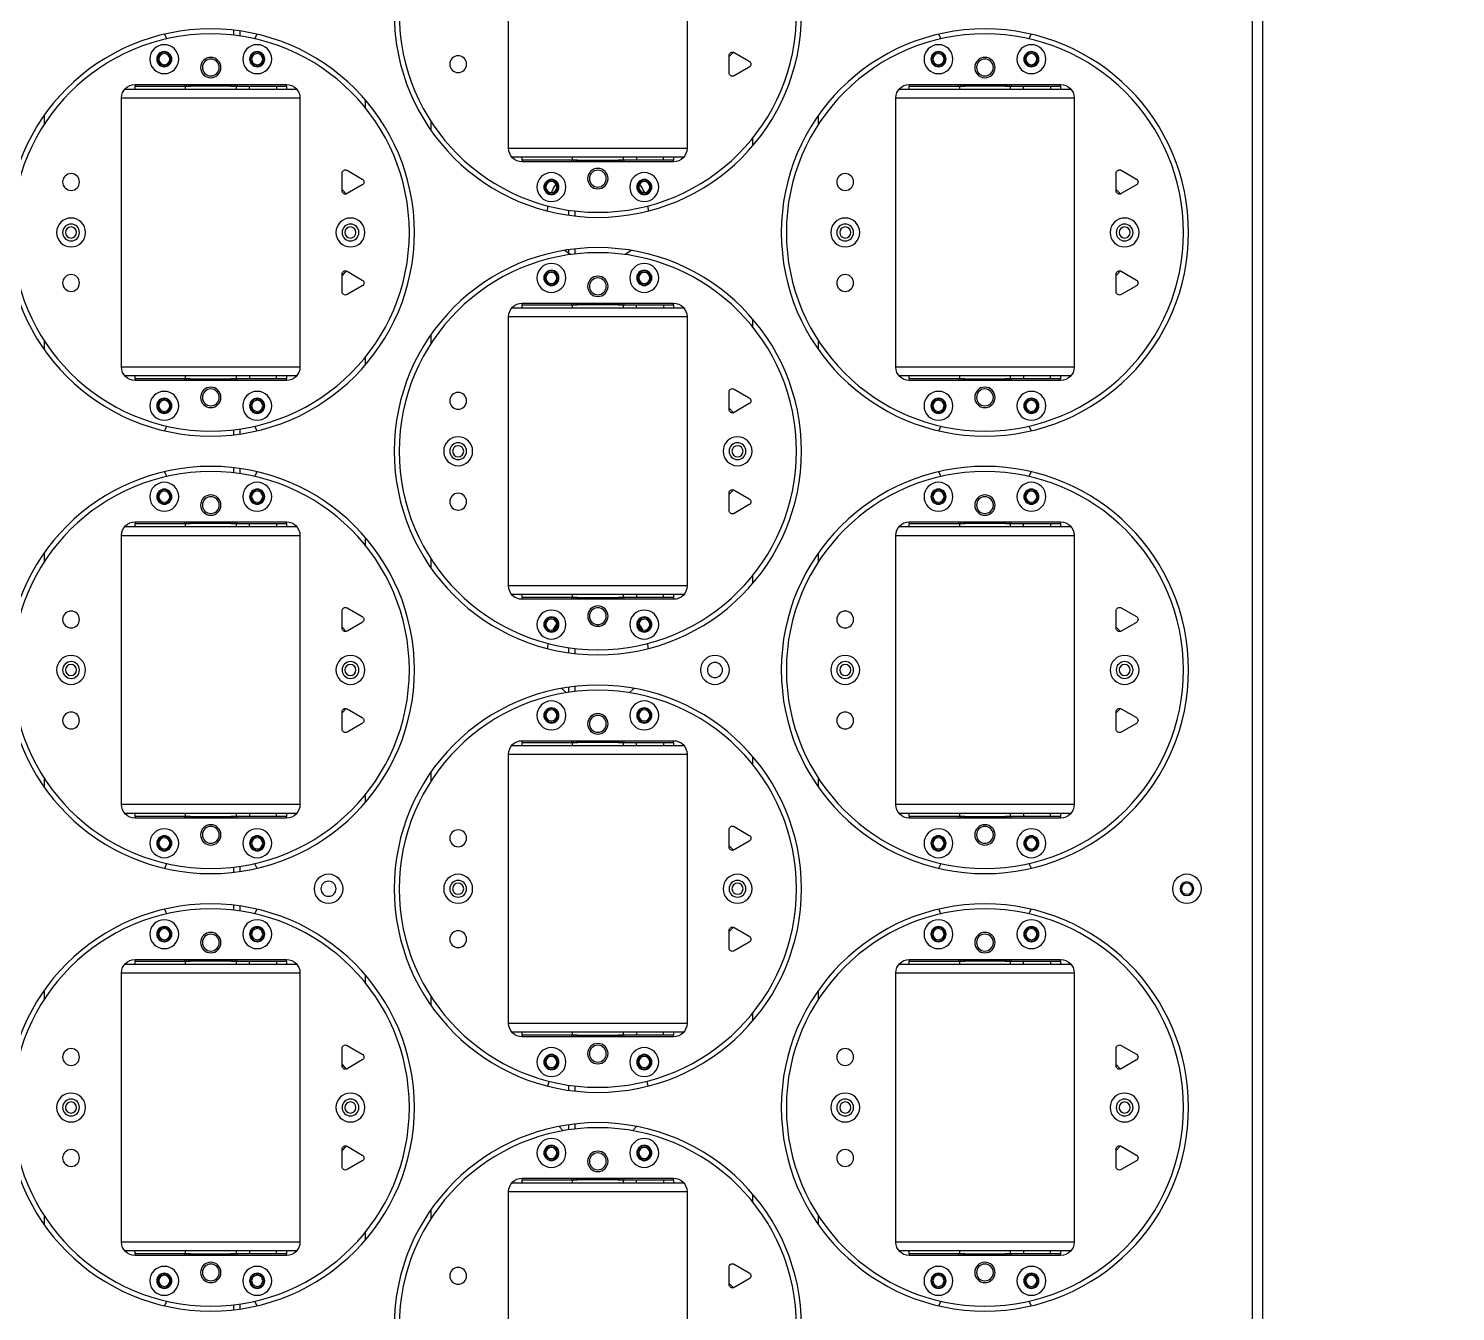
# Model space of a CAD drawing. Header units: millimetres. Extents: x 845401 to 948039, y 511594 to 550263.
# Drawn here: x 928138.5 to 928562.4, y 531946.1 to 532327.3 of the extents above; entities that cross this region are included whole.
import ezdxf

# ---------------------------------------------------------------- set-up
doc = ezdxf.new("R2010")
doc.units = ezdxf.units.MM
doc.layers.add('00', color=7, linetype='Continuous')
doc.layers.add('A-剖-0.10mm.......SECT-L01', color=255, linetype='Continuous', lineweight=18)
doc.layers.add('物流设备', color=7, linetype='Continuous', lineweight=5)

# ---------------------------------------------------------------- blocks, each defined once
blk = doc.blocks.new('1260包胶摆轮')
at = {"color": 7, "linetype": 'Continuous', "lineweight": 25}
for p, q in [((4843148.78, 877889.9), (4843148.78, 879143.7)), ((4843151.88, 877890.51), (4843151.88, 879143.09)), ((4842927.88, 878556.8), (4842927.88, 878476.8)), ((4842980.88, 878476.8), (4842980.88, 878556.8)), ((4842846.16, 878510.41), (4842846.16, 878511.92)), ((4842993.38, 878504.05), (4842994.64, 878505.36)), ((4842993.38, 878504.4), (4842993.38, 878499.2)), ((4842999.38, 878502.66), (4842994.88, 878505.26)), ((4842994.88, 878498.33), (4842999.38, 878500.93)), ((4842813.76, 878494.3), (4842865.01, 878494.3)), ((4842861.88, 878495.8), (4842816.88, 878495.8)), ((4842816.88, 878495.3), (4842816.88, 878495.8)), ((4842831.63, 878495.3), (4842816.88, 878495.3)), ((4842816.88, 878495.3), (4842816.88, 878494.3)), ((4842831.63, 878495.8), (4842831.63, 878495.3)), ((4842832.22, 878495.3), (4842831.63, 878495.3)), ((4842831.88, 878495.3), (4842831.88, 878494.3)), ((4842832.8, 878495.3), (4842832.22, 878495.3)), ((4842833.38, 878495.3), (4842832.8, 878495.3)), ((4842833.38, 878495.8), (4842833.38, 878495.3)), ((4842833.38, 878495.3), (4842845.38, 878495.3)), ((4842845.38, 878495.3), (4842845.38, 878495.8)), ((4842845.97, 878495.3), (4842845.38, 878495.3)), ((4842846.55, 878495.3), (4842845.97, 878495.3)), ((4842847.13, 878495.3), (4842846.55, 878495.3)), ((4842846.88, 878494.3), (4842846.88, 878495.3)), ((4842847.13, 878495.3), (4842847.13, 878495.8)), ((4842861.88, 878495.3), (4842847.13, 878495.3)), ((4842850.88, 878494.3), (4842850.88, 878495.3)), ((4842858.88, 878495.3), (4842858.88, 878494.3)), ((4842861.88, 878495.8), (4842861.88, 878495.3)), ((4842861.88, 878494.3), (4842861.88, 878495.3)), ((4843043.76, 878494.3), (4843095.01, 878494.3)), ((4843091.88, 878495.8), (4843046.88, 878495.8)), ((4843046.88, 878495.3), (4843046.88, 878495.8)), ((4843061.63, 878495.3), (4843046.88, 878495.3)), ((4843046.88, 878495.3), (4843046.88, 878494.3)), ((4843061.63, 878495.8), (4843061.63, 878495.3)), ((4843062.22, 878495.3), (4843061.63, 878495.3)), ((4843061.88, 878495.3), (4843061.88, 878494.3)), ((4843062.8, 878495.3), (4843062.22, 878495.3)), ((4843063.38, 878495.3), (4843062.8, 878495.3)), ((4843063.38, 878495.8), (4843063.38, 878495.3)), ((4843063.38, 878495.3), (4843075.38, 878495.3)), ((4843075.38, 878495.3), (4843075.38, 878495.8)), ((4843075.97, 878495.3), (4843075.38, 878495.3)), ((4843076.55, 878495.3), (4843075.97, 878495.3)), ((4843077.13, 878495.3), (4843076.55, 878495.3)), ((4843076.88, 878494.3), (4843076.88, 878495.3)), ((4843077.13, 878495.3), (4843077.13, 878495.8)), ((4843091.88, 878495.3), (4843077.13, 878495.3)), ((4843080.88, 878494.3), (4843080.88, 878495.3)), ((4843088.88, 878495.3), (4843088.88, 878494.3)), ((4843091.88, 878495.8), (4843091.88, 878495.3)), ((4843091.88, 878494.3), (4843091.88, 878495.3)), ((4842812.88, 878491.8), (4842812.88, 878411.8)), ((4842865.88, 878411.8), (4842865.88, 878491.8)), ((4842885.38, 878491.1), (4842885.38, 878488.74)), ((4843042.88, 878491.8), (4843042.88, 878411.8)), ((4843095.88, 878411.8), (4843095.88, 878491.8)), ((4842789.88, 878483.9), (4842789.88, 878486.58)), ((4843019.88, 878483.9), (4843019.88, 878486.58)), ((4842904.88, 878484.69), (4842904.88, 878482.01)), ((4843000.38, 878479.85), (4843000.38, 878477.5)), ((4842980.01, 878474.3), (4842928.76, 878474.3)), ((4842931.88, 878474.3), (4842931.88, 878473.3)), ((4842931.88, 878472.8), (4842931.88, 878473.3)), ((4842931.88, 878473.3), (4842946.63, 878473.3)), ((4842931.88, 878472.8), (4842976.88, 878472.8)), ((4842946.63, 878473.3), (4842946.63, 878472.8)), ((4842946.63, 878473.3), (4842947.22, 878473.3)), ((4842946.88, 878474.3), (4842946.88, 878473.3)), ((4842947.22, 878473.3), (4842947.8, 878473.3)), ((4842947.8, 878473.3), (4842948.38, 878473.3)), ((4842960.38, 878473.3), (4842948.38, 878473.3)), ((4842948.38, 878473.3), (4842948.38, 878472.8)), ((4842960.38, 878472.8), (4842960.38, 878473.3)), ((4842960.38, 878473.3), (4842960.97, 878473.3)), ((4842960.97, 878473.3), (4842961.55, 878473.3)), ((4842961.55, 878473.3), (4842962.13, 878473.3)), ((4842961.88, 878473.3), (4842961.88, 878474.3)), ((4842962.13, 878472.8), (4842962.13, 878473.3)), ((4842962.13, 878473.3), (4842976.88, 878473.3)), ((4842965.88, 878474.3), (4842965.88, 878473.3)), ((4842973.88, 878473.3), (4842973.88, 878474.3)), ((4842976.88, 878473.3), (4842976.88, 878474.3)), ((4842976.88, 878473.3), (4842976.88, 878472.8)), ((4842878.38, 878469.4), (4842878.38, 878464.2)), ((4842884.38, 878467.66), (4842879.88, 878470.26)), ((4843108.38, 878469.4), (4843108.38, 878464.2)), ((4843114.38, 878467.66), (4843109.88, 878470.26)), ((4842879.64, 878463.23), (4842878.38, 878464.54)), ((4842879.88, 878463.33), (4842884.38, 878465.93)), ((4843109.64, 878463.23), (4843108.38, 878464.54)), ((4843109.88, 878463.33), (4843114.38, 878465.93)), ((4842947.66, 878458.18), (4842947.66, 878456.67)), ((4842947.66, 878446.92), (4842947.66, 878445.41)), ((4842939.57, 878445.46), (4842939.88, 878443.99)), ((4842968.89, 878443.99), (4842969.2, 878445.46)), ((4842878.38, 878439.05), (4842879.64, 878440.36)), ((4842878.38, 878439.4), (4842878.38, 878434.2)), ((4842884.38, 878437.66), (4842879.88, 878440.26)), ((4843108.38, 878439.05), (4843109.64, 878440.36)), ((4843108.38, 878439.4), (4843108.38, 878434.2)), ((4843114.38, 878437.66), (4843109.88, 878440.26)), ((4842879.88, 878433.33), (4842884.38, 878435.93)), ((4843109.88, 878433.33), (4843114.38, 878435.93)), ((4842976.88, 878430.8), (4842931.88, 878430.8)), ((4842931.88, 878430.3), (4842931.88, 878430.8)), ((4842946.63, 878430.3), (4842931.88, 878430.3)), ((4842931.88, 878430.3), (4842931.88, 878429.3)), ((4842946.63, 878430.8), (4842946.63, 878430.3)), ((4842947.22, 878430.3), (4842946.63, 878430.3)), ((4842946.88, 878430.3), (4842946.88, 878429.3)), ((4842947.8, 878430.3), (4842947.22, 878430.3)), ((4842948.38, 878430.3), (4842947.8, 878430.3)), ((4842948.38, 878430.8), (4842948.38, 878430.3)), ((4842948.38, 878430.3), (4842960.38, 878430.3)), ((4842960.38, 878430.3), (4842960.38, 878430.8)), ((4842960.97, 878430.3), (4842960.38, 878430.3)), ((4842961.55, 878430.3), (4842960.97, 878430.3)), ((4842962.13, 878430.3), (4842961.55, 878430.3)), ((4842961.88, 878429.3), (4842961.88, 878430.3)), ((4842962.13, 878430.3), (4842962.13, 878430.8)), ((4842976.88, 878430.3), (4842962.13, 878430.3)), ((4842965.88, 878429.3), (4842965.88, 878430.3)), ((4842973.88, 878430.3), (4842973.88, 878429.3)), ((4842976.88, 878430.8), (4842976.88, 878430.3)), ((4842976.88, 878429.3), (4842976.88, 878430.3)), ((4842927.88, 878426.8), (4842927.88, 878346.8)), ((4842928.76, 878429.3), (4842980.01, 878429.3)), ((4842980.88, 878346.8), (4842980.88, 878426.8)), ((4843000.38, 878426.1), (4843000.38, 878423.74)), ((4842904.88, 878421.58), (4842904.88, 878418.9)), ((4842789.88, 878417.01), (4842789.88, 878419.69)), ((4843019.88, 878417.01), (4843019.88, 878419.69)), ((4842885.38, 878414.85), (4842885.38, 878412.5)), ((4842865.01, 878409.3), (4842813.76, 878409.3)), ((4842816.88, 878409.3), (4842816.88, 878408.3)), ((4842831.88, 878409.3), (4842831.88, 878408.3)), ((4842846.88, 878408.3), (4842846.88, 878409.3)), ((4842850.88, 878409.3), (4842850.88, 878408.3)), ((4842858.88, 878408.3), (4842858.88, 878409.3)), ((4842861.88, 878408.3), (4842861.88, 878409.3)), ((4843095.01, 878409.3), (4843043.76, 878409.3)), ((4843046.88, 878409.3), (4843046.88, 878408.3)), ((4843061.88, 878409.3), (4843061.88, 878408.3)), ((4843076.88, 878408.3), (4843076.88, 878409.3)), ((4843080.88, 878409.3), (4843080.88, 878408.3)), ((4843088.88, 878408.3), (4843088.88, 878409.3)), ((4843091.88, 878408.3), (4843091.88, 878409.3)), ((4842816.88, 878408.3), (4842831.63, 878408.3)), ((4842816.88, 878407.8), (4842816.88, 878408.3)), ((4842816.88, 878407.8), (4842861.88, 878407.8)), ((4842831.63, 878408.3), (4842831.63, 878407.8)), ((4842831.63, 878408.3), (4842832.22, 878408.3)), ((4842832.22, 878408.3), (4842832.8, 878408.3)), ((4842832.8, 878408.3), (4842833.38, 878408.3)), ((4842845.38, 878408.3), (4842833.38, 878408.3)), ((4842833.38, 878408.3), (4842833.38, 878407.8)), ((4842845.38, 878407.8), (4842845.38, 878408.3)), ((4842845.38, 878408.3), (4842845.97, 878408.3)), ((4842845.97, 878408.3), (4842846.55, 878408.3)), ((4842846.55, 878408.3), (4842847.13, 878408.3)), ((4842847.13, 878407.8), (4842847.13, 878408.3)), ((4842847.13, 878408.3), (4842861.88, 878408.3)), ((4842861.88, 878408.3), (4842861.88, 878407.8)), ((4842999.38, 878402.66), (4842994.88, 878405.26)), ((4843046.88, 878407.8), (4843046.88, 878408.3)), ((4843046.88, 878408.3), (4843061.63, 878408.3)), ((4843046.88, 878407.8), (4843091.88, 878407.8)), ((4843061.63, 878408.3), (4843061.63, 878407.8)), ((4843061.63, 878408.3), (4843062.22, 878408.3)), ((4843062.22, 878408.3), (4843062.8, 878408.3)), ((4843062.8, 878408.3), (4843063.38, 878408.3)), ((4843075.38, 878408.3), (4843063.38, 878408.3)), ((4843063.38, 878408.3), (4843063.38, 878407.8)), ((4843075.38, 878407.8), (4843075.38, 878408.3)), ((4843075.38, 878408.3), (4843075.97, 878408.3)), ((4843075.97, 878408.3), (4843076.55, 878408.3)), ((4843076.55, 878408.3), (4843077.13, 878408.3)), ((4843077.13, 878407.8), (4843077.13, 878408.3)), ((4843077.13, 878408.3), (4843091.88, 878408.3)), ((4843091.88, 878408.3), (4843091.88, 878407.8)), ((4842993.38, 878404.4), (4842993.38, 878399.2)), ((4842994.88, 878398.33), (4842999.38, 878400.93)), ((4842994.64, 878398.23), (4842993.38, 878399.54)), ((4842846.16, 878391.68), (4842846.16, 878393.19)), ((4842846.16, 878380.41), (4842846.16, 878381.92)), ((4842993.38, 878374.05), (4842994.64, 878375.36)), ((4842999.38, 878372.66), (4842994.88, 878375.26)), ((4842993.38, 878374.4), (4842993.38, 878369.2)), ((4842994.88, 878368.33), (4842999.38, 878370.93)), ((4842813.76, 878364.3), (4842865.01, 878364.3)), ((4842861.88, 878365.8), (4842816.88, 878365.8)), ((4842816.88, 878365.3), (4842816.88, 878365.8)), ((4842831.63, 878365.3), (4842816.88, 878365.3)), ((4842816.88, 878365.3), (4842816.88, 878364.3)), ((4842831.63, 878365.8), (4842831.63, 878365.3)), ((4842832.22, 878365.3), (4842831.63, 878365.3)), ((4842831.88, 878365.3), (4842831.88, 878364.3)), ((4842832.8, 878365.3), (4842832.22, 878365.3)), ((4842833.38, 878365.3), (4842832.8, 878365.3)), ((4842833.38, 878365.8), (4842833.38, 878365.3)), ((4842833.38, 878365.3), (4842845.38, 878365.3)), ((4842845.38, 878365.3), (4842845.38, 878365.8)), ((4842845.97, 878365.3), (4842845.38, 878365.3)), ((4842846.55, 878365.3), (4842845.97, 878365.3)), ((4842847.13, 878365.3), (4842846.55, 878365.3)), ((4842846.88, 878364.3), (4842846.88, 878365.3)), ((4842847.13, 878365.3), (4842847.13, 878365.8)), ((4842861.88, 878365.3), (4842847.13, 878365.3)), ((4842850.88, 878364.3), (4842850.88, 878365.3)), ((4842858.88, 878365.3), (4842858.88, 878364.3)), ((4842861.88, 878365.8), (4842861.88, 878365.3)), ((4842861.88, 878364.3), (4842861.88, 878365.3)), ((4843043.76, 878364.3), (4843095.01, 878364.3)), ((4843091.88, 878365.8), (4843046.88, 878365.8)), ((4843046.88, 878365.3), (4843046.88, 878365.8)), ((4843061.63, 878365.3), (4843046.88, 878365.3)), ((4843046.88, 878365.3), (4843046.88, 878364.3)), ((4843061.63, 878365.8), (4843061.63, 878365.3)), ((4843062.22, 878365.3), (4843061.63, 878365.3)), ((4843061.88, 878365.3), (4843061.88, 878364.3)), ((4843062.8, 878365.3), (4843062.22, 878365.3)), ((4843063.38, 878365.3), (4843062.8, 878365.3)), ((4843063.38, 878365.8), (4843063.38, 878365.3)), ((4843063.38, 878365.3), (4843075.38, 878365.3)), ((4843075.38, 878365.3), (4843075.38, 878365.8)), ((4843075.97, 878365.3), (4843075.38, 878365.3)), ((4843076.55, 878365.3), (4843075.97, 878365.3)), ((4843077.13, 878365.3), (4843076.55, 878365.3)), ((4843076.88, 878364.3), (4843076.88, 878365.3)), ((4843077.13, 878365.3), (4843077.13, 878365.8)), ((4843091.88, 878365.3), (4843077.13, 878365.3)), ((4843080.88, 878364.3), (4843080.88, 878365.3)), ((4843088.88, 878365.3), (4843088.88, 878364.3)), ((4843091.88, 878365.8), (4843091.88, 878365.3)), ((4843091.88, 878364.3), (4843091.88, 878365.3)), ((4842812.88, 878361.8), (4842812.88, 878281.8)), ((4842865.88, 878281.8), (4842865.88, 878361.8)), ((4842885.38, 878361.1), (4842885.38, 878358.74)), ((4843042.88, 878361.8), (4843042.88, 878281.8)), ((4843095.88, 878281.8), (4843095.88, 878361.8)), ((4842789.88, 878353.9), (4842789.88, 878356.58)), ((4842904.88, 878354.69), (4842904.88, 878352.01)), ((4843019.88, 878353.9), (4843019.88, 878356.58)), ((4843000.38, 878349.85), (4843000.38, 878347.5)), ((4842980.01, 878344.3), (4842928.76, 878344.3)), ((4842931.88, 878344.3), (4842931.88, 878343.3)), ((4842931.88, 878342.8), (4842931.88, 878343.3)), ((4842931.88, 878343.3), (4842946.63, 878343.3)), ((4842931.88, 878342.8), (4842976.88, 878342.8)), ((4842946.63, 878343.3), (4842946.63, 878342.8)), ((4842946.63, 878343.3), (4842947.22, 878343.3)), ((4842946.88, 878344.3), (4842946.88, 878343.3)), ((4842947.22, 878343.3), (4842947.8, 878343.3)), ((4842947.8, 878343.3), (4842948.38, 878343.3)), ((4842960.38, 878343.3), (4842948.38, 878343.3)), ((4842948.38, 878343.3), (4842948.38, 878342.8)), ((4842960.38, 878342.8), (4842960.38, 878343.3)), ((4842960.38, 878343.3), (4842960.97, 878343.3)), ((4842960.97, 878343.3), (4842961.55, 878343.3)), ((4842961.55, 878343.3), (4842962.13, 878343.3)), ((4842961.88, 878343.3), (4842961.88, 878344.3)), ((4842962.13, 878342.8), (4842962.13, 878343.3)), ((4842962.13, 878343.3), (4842976.88, 878343.3)), ((4842965.88, 878344.3), (4842965.88, 878343.3)), ((4842973.88, 878343.3), (4842973.88, 878344.3)), ((4842976.88, 878343.3), (4842976.88, 878344.3)), ((4842976.88, 878343.3), (4842976.88, 878342.8)), ((4842878.38, 878339.4), (4842878.38, 878334.2)), ((4842884.38, 878337.66), (4842879.88, 878340.26)), ((4843108.38, 878339.4), (4843108.38, 878334.2)), ((4843114.38, 878337.66), (4843109.88, 878340.26)), ((4842879.64, 878333.23), (4842878.38, 878334.54)), ((4842879.88, 878333.33), (4842884.38, 878335.93)), ((4843109.64, 878333.23), (4843108.38, 878334.54)), ((4843109.88, 878333.33), (4843114.38, 878335.93)), ((4842947.66, 878328.18), (4842947.66, 878326.67)), ((4842947.66, 878316.92), (4842947.66, 878315.41)), ((4842878.38, 878309.05), (4842879.64, 878310.36)), ((4842878.38, 878309.4), (4842878.38, 878304.2)), ((4842884.38, 878307.66), (4842879.88, 878310.26)), ((4843108.38, 878309.05), (4843109.64, 878310.36)), ((4843108.38, 878309.4), (4843108.38, 878304.2)), ((4843114.38, 878307.66), (4843109.88, 878310.26)), ((4842879.88, 878303.33), (4842884.38, 878305.93)), ((4843109.88, 878303.33), (4843114.38, 878305.93)), ((4842928.76, 878299.3), (4842980.01, 878299.3)), ((4842976.88, 878300.8), (4842931.88, 878300.8)), ((4842931.88, 878300.3), (4842931.88, 878300.8)), ((4842946.63, 878300.3), (4842931.88, 878300.3)), ((4842931.88, 878300.3), (4842931.88, 878299.3)), ((4842946.63, 878300.8), (4842946.63, 878300.3)), ((4842947.22, 878300.3), (4842946.63, 878300.3)), ((4842946.88, 878300.3), (4842946.88, 878299.3)), ((4842947.8, 878300.3), (4842947.22, 878300.3)), ((4842948.38, 878300.3), (4842947.8, 878300.3)), ((4842948.38, 878300.8), (4842948.38, 878300.3)), ((4842948.38, 878300.3), (4842960.38, 878300.3)), ((4842960.38, 878300.3), (4842960.38, 878300.8)), ((4842960.97, 878300.3), (4842960.38, 878300.3)), ((4842961.55, 878300.3), (4842960.97, 878300.3)), ((4842962.13, 878300.3), (4842961.55, 878300.3)), ((4842961.88, 878299.3), (4842961.88, 878300.3)), ((4842962.13, 878300.3), (4842962.13, 878300.8)), ((4842976.88, 878300.3), (4842962.13, 878300.3)), ((4842965.88, 878299.3), (4842965.88, 878300.3)), ((4842973.88, 878300.3), (4842973.88, 878299.3)), ((4842976.88, 878300.8), (4842976.88, 878300.3)), ((4842976.88, 878299.3), (4842976.88, 878300.3)), ((4842927.88, 878296.8), (4842927.88, 878216.8)), ((4842980.88, 878216.8), (4842980.88, 878296.8)), ((4843000.38, 878296.1), (4843000.38, 878293.74)), ((4842904.88, 878291.58), (4842904.88, 878288.9)), ((4842789.88, 878287.01), (4842789.88, 878289.69)), ((4843019.88, 878287.01), (4843019.88, 878289.69)), ((4842885.38, 878284.85), (4842885.38, 878282.5)), ((4842865.01, 878279.3), (4842813.76, 878279.3)), ((4842816.88, 878279.3), (4842816.88, 878278.3)), ((4842816.88, 878277.8), (4842816.88, 878278.3)), ((4842816.88, 878278.3), (4842831.63, 878278.3)), ((4842816.88, 878277.8), (4842861.88, 878277.8)), ((4842831.63, 878278.3), (4842831.63, 878277.8)), ((4842831.63, 878278.3), (4842832.22, 878278.3)), ((4842831.88, 878279.3), (4842831.88, 878278.3)), ((4842832.22, 878278.3), (4842832.8, 878278.3)), ((4842832.8, 878278.3), (4842833.38, 878278.3)), ((4842845.38, 878278.3), (4842833.38, 878278.3)), ((4842833.38, 878278.3), (4842833.38, 878277.8)), ((4842845.38, 878277.8), (4842845.38, 878278.3)), ((4842845.38, 878278.3), (4842845.97, 878278.3)), ((4842845.97, 878278.3), (4842846.55, 878278.3)), ((4842846.55, 878278.3), (4842847.13, 878278.3)), ((4842846.88, 878278.3), (4842846.88, 878279.3)), ((4842847.13, 878277.8), (4842847.13, 878278.3)), ((4842847.13, 878278.3), (4842861.88, 878278.3)), ((4842850.88, 878279.3), (4842850.88, 878278.3)), ((4842858.88, 878278.3), (4842858.88, 878279.3)), ((4842861.88, 878278.3), (4842861.88, 878279.3)), ((4842861.88, 878278.3), (4842861.88, 878277.8)), ((4843095.01, 878279.3), (4843043.76, 878279.3)), ((4843046.88, 878279.3), (4843046.88, 878278.3)), ((4843046.88, 878277.8), (4843046.88, 878278.3)), ((4843046.88, 878278.3), (4843061.63, 878278.3)), ((4843046.88, 878277.8), (4843091.88, 878277.8)), ((4843061.63, 878278.3), (4843061.63, 878277.8)), ((4843061.63, 878278.3), (4843062.22, 878278.3)), ((4843061.88, 878279.3), (4843061.88, 878278.3)), ((4843062.22, 878278.3), (4843062.8, 878278.3)), ((4843062.8, 878278.3), (4843063.38, 878278.3)), ((4843075.38, 878278.3), (4843063.38, 878278.3)), ((4843063.38, 878278.3), (4843063.38, 878277.8)), ((4843075.38, 878277.8), (4843075.38, 878278.3)), ((4843075.38, 878278.3), (4843075.97, 878278.3)), ((4843075.97, 878278.3), (4843076.55, 878278.3)), ((4843076.55, 878278.3), (4843077.13, 878278.3)), ((4843076.88, 878278.3), (4843076.88, 878279.3)), ((4843077.13, 878277.8), (4843077.13, 878278.3)), ((4843077.13, 878278.3), (4843091.88, 878278.3)), ((4843080.88, 878279.3), (4843080.88, 878278.3)), ((4843088.88, 878278.3), (4843088.88, 878279.3)), ((4843091.88, 878278.3), (4843091.88, 878279.3)), ((4843091.88, 878278.3), (4843091.88, 878277.8)), ((4842993.38, 878274.4), (4842993.38, 878269.2)), ((4842999.38, 878272.66), (4842994.88, 878275.26)), ((4842994.64, 878268.23), (4842993.38, 878269.54)), ((4842994.88, 878268.33), (4842999.38, 878270.93)), ((4842846.16, 878261.68), (4842846.16, 878263.19)), ((4842846.16, 878250.41), (4842846.16, 878251.92)), ((4842993.38, 878244.05), (4842994.64, 878245.36)), ((4842993.38, 878244.4), (4842993.38, 878239.2)), ((4842999.38, 878242.66), (4842994.88, 878245.26)), ((4842994.88, 878238.33), (4842999.38, 878240.93)), ((4842861.88, 878235.8), (4842816.88, 878235.8)), ((4842816.88, 878235.3), (4842816.88, 878235.8)), ((4842831.63, 878235.3), (4842816.88, 878235.3)), ((4842816.88, 878235.3), (4842816.88, 878234.3)), ((4842831.63, 878235.8), (4842831.63, 878235.3)), ((4842832.22, 878235.3), (4842831.63, 878235.3)), ((4842831.88, 878235.3), (4842831.88, 878234.3)), ((4842832.8, 878235.3), (4842832.22, 878235.3)), ((4842833.38, 878235.3), (4842832.8, 878235.3)), ((4842833.38, 878235.8), (4842833.38, 878235.3)), ((4842833.38, 878235.3), (4842845.38, 878235.3)), ((4842845.38, 878235.3), (4842845.38, 878235.8)), ((4842845.97, 878235.3), (4842845.38, 878235.3)), ((4842846.55, 878235.3), (4842845.97, 878235.3)), ((4842847.13, 878235.3), (4842846.55, 878235.3)), ((4842846.88, 878234.3), (4842846.88, 878235.3)), ((4842847.13, 878235.3), (4842847.13, 878235.8)), ((4842861.88, 878235.3), (4842847.13, 878235.3)), ((4842850.88, 878234.3), (4842850.88, 878235.3)), ((4842858.88, 878235.3), (4842858.88, 878234.3)), ((4842861.88, 878235.8), (4842861.88, 878235.3)), ((4842861.88, 878234.3), (4842861.88, 878235.3)), ((4843091.88, 878235.8), (4843046.88, 878235.8)), ((4843046.88, 878235.3), (4843046.88, 878235.8)), ((4843061.63, 878235.3), (4843046.88, 878235.3)), ((4843046.88, 878235.3), (4843046.88, 878234.3)), ((4843061.63, 878235.8), (4843061.63, 878235.3)), ((4843062.22, 878235.3), (4843061.63, 878235.3)), ((4843061.88, 878235.3), (4843061.88, 878234.3)), ((4843062.8, 878235.3), (4843062.22, 878235.3)), ((4843063.38, 878235.3), (4843062.8, 878235.3)), ((4843063.38, 878235.8), (4843063.38, 878235.3)), ((4843063.38, 878235.3), (4843075.38, 878235.3)), ((4843075.38, 878235.3), (4843075.38, 878235.8)), ((4843075.97, 878235.3), (4843075.38, 878235.3)), ((4843076.55, 878235.3), (4843075.97, 878235.3)), ((4843077.13, 878235.3), (4843076.55, 878235.3)), ((4843076.88, 878234.3), (4843076.88, 878235.3)), ((4843077.13, 878235.3), (4843077.13, 878235.8)), ((4843091.88, 878235.3), (4843077.13, 878235.3)), ((4843080.88, 878234.3), (4843080.88, 878235.3)), ((4843088.88, 878235.3), (4843088.88, 878234.3)), ((4843091.88, 878235.8), (4843091.88, 878235.3)), ((4843091.88, 878234.3), (4843091.88, 878235.3)), ((4842812.88, 878231.8), (4842812.88, 878151.8)), ((4842813.76, 878234.3), (4842865.01, 878234.3)), ((4842865.88, 878151.8), (4842865.88, 878231.8)), ((4842885.38, 878231.1), (4842885.38, 878228.74)), ((4843042.88, 878231.8), (4843042.88, 878151.8)), ((4843043.76, 878234.3), (4843095.01, 878234.3)), ((4843095.88, 878151.8), (4843095.88, 878231.8)), ((4842789.88, 878223.9), (4842789.88, 878226.58)), ((4843019.88, 878223.9), (4843019.88, 878226.58)), ((4842904.88, 878224.69), (4842904.88, 878222.01)), ((4843000.38, 878219.85), (4843000.38, 878217.5)), ((4842980.01, 878214.3), (4842928.76, 878214.3)), ((4842931.88, 878214.3), (4842931.88, 878213.3)), ((4842946.88, 878214.3), (4842946.88, 878213.3)), ((4842961.88, 878213.3), (4842961.88, 878214.3)), ((4842965.88, 878214.3), (4842965.88, 878213.3)), ((4842973.88, 878213.3), (4842973.88, 878214.3)), ((4842976.88, 878213.3), (4842976.88, 878214.3)), ((4842884.38, 878207.66), (4842879.88, 878210.26)), ((4842931.88, 878212.8), (4842931.88, 878213.3)), ((4842931.88, 878213.3), (4842946.63, 878213.3)), ((4842931.88, 878212.8), (4842976.88, 878212.8)), ((4842946.63, 878213.3), (4842946.63, 878212.8)), ((4842946.63, 878213.3), (4842947.22, 878213.3)), ((4842947.22, 878213.3), (4842947.8, 878213.3)), ((4842947.8, 878213.3), (4842948.38, 878213.3)), ((4842960.38, 878213.3), (4842948.38, 878213.3)), ((4842948.38, 878213.3), (4842948.38, 878212.8)), ((4842960.38, 878212.8), (4842960.38, 878213.3)), ((4842960.38, 878213.3), (4842960.97, 878213.3)), ((4842960.97, 878213.3), (4842961.55, 878213.3)), ((4842961.55, 878213.3), (4842962.13, 878213.3)), ((4842962.13, 878212.8), (4842962.13, 878213.3)), ((4842962.13, 878213.3), (4842976.88, 878213.3)), ((4842976.88, 878213.3), (4842976.88, 878212.8)), ((4843114.38, 878207.66), (4843109.88, 878210.26)), ((4842878.38, 878209.4), (4842878.38, 878204.2)), ((4842879.88, 878203.33), (4842884.38, 878205.93)), ((4843108.38, 878209.4), (4843108.38, 878204.2)), ((4843109.88, 878203.33), (4843114.38, 878205.93)), ((4842879.64, 878203.23), (4842878.38, 878204.54)), ((4843109.64, 878203.23), (4843108.38, 878204.54)), ((4842947.66, 878198.18), (4842947.66, 878196.67)), ((4842947.66, 878186.92), (4842947.66, 878185.41)), ((4842878.38, 878179.05), (4842879.64, 878180.36)), ((4842884.38, 878177.66), (4842879.88, 878180.26)), ((4843108.38, 878179.05), (4843109.64, 878180.36)), ((4843114.38, 878177.66), (4843109.88, 878180.26)), ((4842878.38, 878179.4), (4842878.38, 878174.2)), ((4842879.88, 878173.33), (4842884.38, 878175.93)), ((4843108.38, 878179.4), (4843108.38, 878174.2)), ((4843109.88, 878173.33), (4843114.38, 878175.93)), ((4842928.76, 878169.3), (4842980.01, 878169.3)), ((4842976.88, 878170.8), (4842931.88, 878170.8)), ((4842931.88, 878170.3), (4842931.88, 878170.8)), ((4842946.63, 878170.3), (4842931.88, 878170.3)), ((4842931.88, 878170.3), (4842931.88, 878169.3)), ((4842946.63, 878170.8), (4842946.63, 878170.3)), ((4842947.22, 878170.3), (4842946.63, 878170.3)), ((4842946.88, 878170.3), (4842946.88, 878169.3)), ((4842947.8, 878170.3), (4842947.22, 878170.3)), ((4842948.38, 878170.3), (4842947.8, 878170.3)), ((4842948.38, 878170.8), (4842948.38, 878170.3)), ((4842948.38, 878170.3), (4842960.38, 878170.3)), ((4842960.38, 878170.3), (4842960.38, 878170.8)), ((4842960.97, 878170.3), (4842960.38, 878170.3)), ((4842961.55, 878170.3), (4842960.97, 878170.3)), ((4842962.13, 878170.3), (4842961.55, 878170.3)), ((4842961.88, 878169.3), (4842961.88, 878170.3)), ((4842962.13, 878170.3), (4842962.13, 878170.8)), ((4842976.88, 878170.3), (4842962.13, 878170.3)), ((4842965.88, 878169.3), (4842965.88, 878170.3)), ((4842973.88, 878170.3), (4842973.88, 878169.3)), ((4842976.88, 878170.8), (4842976.88, 878170.3)), ((4842976.88, 878169.3), (4842976.88, 878170.3)), ((4842927.88, 878166.8), (4842927.88, 878086.8)), ((4842980.88, 878086.8), (4842980.88, 878166.8)), ((4843000.38, 878166.1), (4843000.38, 878163.74)), ((4842789.88, 878157.01), (4842789.88, 878159.69)), ((4842904.88, 878161.58), (4842904.88, 878158.9)), ((4843019.88, 878157.01), (4843019.88, 878159.69)), ((4842885.38, 878154.85), (4842885.38, 878152.5)), ((4842865.01, 878149.3), (4842813.76, 878149.3)), ((4842816.88, 878149.3), (4842816.88, 878148.3)), ((4842816.88, 878147.8), (4842816.88, 878148.3)), ((4842816.88, 878148.3), (4842831.63, 878148.3)), ((4842816.88, 878147.8), (4842861.88, 878147.8)), ((4842831.63, 878148.3), (4842831.63, 878147.8)), ((4842831.63, 878148.3), (4842832.22, 878148.3)), ((4842831.88, 878149.3), (4842831.88, 878148.3)), ((4842832.22, 878148.3), (4842832.8, 878148.3)), ((4842832.8, 878148.3), (4842833.38, 878148.3)), ((4842845.38, 878148.3), (4842833.38, 878148.3)), ((4842833.38, 878148.3), (4842833.38, 878147.8)), ((4842845.38, 878147.8), (4842845.38, 878148.3)), ((4842845.38, 878148.3), (4842845.97, 878148.3)), ((4842845.97, 878148.3), (4842846.55, 878148.3)), ((4842846.55, 878148.3), (4842847.13, 878148.3)), ((4842846.88, 878148.3), (4842846.88, 878149.3)), ((4842847.13, 878148.3), (4842861.88, 878148.3)), ((4842847.13, 878147.8), (4842847.13, 878148.3)), ((4842850.88, 878149.3), (4842850.88, 878148.3)), ((4842858.88, 878148.3), (4842858.88, 878149.3)), ((4842861.88, 878148.3), (4842861.88, 878149.3)), ((4842861.88, 878148.3), (4842861.88, 878147.8)), ((4843095.01, 878149.3), (4843043.76, 878149.3)), ((4843046.88, 878149.3), (4843046.88, 878148.3)), ((4843046.88, 878148.3), (4843061.63, 878148.3)), ((4843046.88, 878147.8), (4843046.88, 878148.3)), ((4843046.88, 878147.8), (4843091.88, 878147.8)), ((4843061.63, 878148.3), (4843061.63, 878147.8)), ((4843061.63, 878148.3), (4843062.22, 878148.3)), ((4843061.88, 878149.3), (4843061.88, 878148.3)), ((4843062.22, 878148.3), (4843062.8, 878148.3)), ((4843062.8, 878148.3), (4843063.38, 878148.3)), ((4843075.38, 878148.3), (4843063.38, 878148.3)), ((4843063.38, 878148.3), (4843063.38, 878147.8)), ((4843075.38, 878147.8), (4843075.38, 878148.3)), ((4843075.38, 878148.3), (4843075.97, 878148.3)), ((4843075.97, 878148.3), (4843076.55, 878148.3)), ((4843076.55, 878148.3), (4843077.13, 878148.3)), ((4843076.88, 878148.3), (4843076.88, 878149.3)), ((4843077.13, 878147.8), (4843077.13, 878148.3)), ((4843077.13, 878148.3), (4843091.88, 878148.3)), ((4843080.88, 878149.3), (4843080.88, 878148.3)), ((4843088.88, 878148.3), (4843088.88, 878149.3)), ((4843091.88, 878148.3), (4843091.88, 878149.3)), ((4843091.88, 878148.3), (4843091.88, 878147.8)), ((4842993.38, 878144.4), (4842993.38, 878139.2)), ((4842999.38, 878142.66), (4842994.88, 878145.26)), ((4842994.64, 878138.23), (4842993.38, 878139.54)), ((4842994.88, 878138.33), (4842999.38, 878140.93)), ((4842846.16, 878131.68), (4842846.16, 878133.19))]:
    blk.add_line(p, q, dxfattribs=at)
at = {"color": 8, "linetype": 'Continuous', "lineweight": 25}
for p, q in [((4842848.16, 878511.66), (4842848.16, 878510.14)), ((4842832.22, 878495.8), (4842832.22, 878495.3)), ((4842832.8, 878495.3), (4842832.8, 878495.8)), ((4842845.97, 878495.8), (4842845.97, 878495.3)), ((4842846.55, 878495.3), (4842846.55, 878495.8)), ((4843062.22, 878495.8), (4843062.22, 878495.3)), ((4843062.8, 878495.3), (4843062.8, 878495.8)), ((4843075.97, 878495.8), (4843075.97, 878495.3)), ((4843076.55, 878495.3), (4843076.55, 878495.8)), ((4842865.88, 878491.8), (4842812.88, 878491.8)), ((4843095.88, 878491.8), (4843042.88, 878491.8)), ((4842927.88, 878476.8), (4842980.88, 878476.8)), ((4842947.22, 878473.3), (4842947.22, 878472.8)), ((4842947.8, 878472.8), (4842947.8, 878473.3)), ((4842960.97, 878473.3), (4842960.97, 878472.8)), ((4842961.55, 878472.8), (4842961.55, 878473.3)), ((4842945.66, 878456.93), (4842945.66, 878458.45)), ((4842945.66, 878445.15), (4842945.66, 878446.67)), ((4842947.22, 878430.8), (4842947.22, 878430.3)), ((4842947.8, 878430.3), (4842947.8, 878430.8)), ((4842960.97, 878430.8), (4842960.97, 878430.3)), ((4842961.55, 878430.3), (4842961.55, 878430.8)), ((4842980.88, 878426.8), (4842927.88, 878426.8)), ((4842812.88, 878411.8), (4842865.88, 878411.8)), ((4843042.88, 878411.8), (4843095.88, 878411.8)), ((4842832.22, 878408.3), (4842832.22, 878407.8)), ((4842832.8, 878407.8), (4842832.8, 878408.3)), ((4842845.97, 878408.3), (4842845.97, 878407.8)), ((4842846.55, 878407.8), (4842846.55, 878408.3)), ((4843062.22, 878408.3), (4843062.22, 878407.8)), ((4843062.8, 878407.8), (4843062.8, 878408.3)), ((4843075.97, 878408.3), (4843075.97, 878407.8)), ((4843076.55, 878407.8), (4843076.55, 878408.3)), ((4842848.16, 878393.45), (4842848.16, 878391.94)), ((4842848.16, 878381.66), (4842848.16, 878380.14)), ((4842832.22, 878365.8), (4842832.22, 878365.3)), ((4842832.8, 878365.3), (4842832.8, 878365.8)), ((4842845.97, 878365.8), (4842845.97, 878365.3)), ((4842846.55, 878365.3), (4842846.55, 878365.8)), ((4843062.22, 878365.8), (4843062.22, 878365.3)), ((4843062.8, 878365.3), (4843062.8, 878365.8)), ((4843075.97, 878365.8), (4843075.97, 878365.3)), ((4843076.55, 878365.3), (4843076.55, 878365.8)), ((4842865.88, 878361.8), (4842812.88, 878361.8)), ((4843095.88, 878361.8), (4843042.88, 878361.8)), ((4842927.88, 878346.8), (4842980.88, 878346.8)), ((4842947.22, 878343.3), (4842947.22, 878342.8)), ((4842947.8, 878342.8), (4842947.8, 878343.3)), ((4842960.97, 878343.3), (4842960.97, 878342.8)), ((4842961.55, 878342.8), (4842961.55, 878343.3)), ((4842945.66, 878326.93), (4842945.66, 878328.45)), ((4842945.66, 878315.15), (4842945.66, 878316.67)), ((4842947.22, 878300.8), (4842947.22, 878300.3)), ((4842947.8, 878300.3), (4842947.8, 878300.8)), ((4842960.97, 878300.8), (4842960.97, 878300.3)), ((4842961.55, 878300.3), (4842961.55, 878300.8)), ((4842980.88, 878296.8), (4842927.88, 878296.8)), ((4842812.88, 878281.8), (4842865.88, 878281.8)), ((4843042.88, 878281.8), (4843095.88, 878281.8)), ((4842832.22, 878278.3), (4842832.22, 878277.8)), ((4842832.8, 878277.8), (4842832.8, 878278.3)), ((4842845.97, 878278.3), (4842845.97, 878277.8)), ((4842846.55, 878277.8), (4842846.55, 878278.3)), ((4843062.22, 878278.3), (4843062.22, 878277.8)), ((4843062.8, 878277.8), (4843062.8, 878278.3)), ((4843075.97, 878278.3), (4843075.97, 878277.8)), ((4843076.55, 878277.8), (4843076.55, 878278.3)), ((4842848.16, 878263.45), (4842848.16, 878261.94)), ((4842848.16, 878251.66), (4842848.16, 878250.14)), ((4842832.22, 878235.8), (4842832.22, 878235.3)), ((4842832.8, 878235.3), (4842832.8, 878235.8)), ((4842845.97, 878235.8), (4842845.97, 878235.3)), ((4842846.55, 878235.3), (4842846.55, 878235.8)), ((4843062.22, 878235.8), (4843062.22, 878235.3)), ((4843062.8, 878235.3), (4843062.8, 878235.8)), ((4843075.97, 878235.8), (4843075.97, 878235.3)), ((4843076.55, 878235.3), (4843076.55, 878235.8)), ((4842865.88, 878231.8), (4842812.88, 878231.8)), ((4843095.88, 878231.8), (4843042.88, 878231.8)), ((4842927.88, 878216.8), (4842980.88, 878216.8)), ((4842947.22, 878213.3), (4842947.22, 878212.8)), ((4842947.8, 878212.8), (4842947.8, 878213.3)), ((4842960.97, 878213.3), (4842960.97, 878212.8)), ((4842961.55, 878212.8), (4842961.55, 878213.3)), ((4842945.66, 878196.93), (4842945.66, 878198)), ((4842945.66, 878185.15), (4842945.66, 878186.67)), ((4842947.22, 878170.8), (4842947.22, 878170.3)), ((4842947.8, 878170.3), (4842947.8, 878170.8)), ((4842960.97, 878170.8), (4842960.97, 878170.3)), ((4842961.55, 878170.3), (4842961.55, 878170.8)), ((4842980.88, 878166.8), (4842927.88, 878166.8)), ((4842812.88, 878151.8), (4842865.88, 878151.8)), ((4843042.88, 878151.8), (4843095.88, 878151.8)), ((4842832.22, 878148.3), (4842832.22, 878147.8)), ((4842832.8, 878147.8), (4842832.8, 878148.3)), ((4842845.97, 878148.3), (4842845.97, 878147.8)), ((4842846.55, 878147.8), (4842846.55, 878148.3)), ((4843062.22, 878148.3), (4843062.22, 878147.8)), ((4843062.8, 878147.8), (4843062.8, 878148.3)), ((4843075.97, 878148.3), (4843075.97, 878147.8)), ((4843076.55, 878147.8), (4843076.55, 878148.3)), ((4842848.16, 878133.45), (4842848.16, 878131.94))]:
    blk.add_line(p, q, dxfattribs=at)
at = {"color": 7, "linetype": 'Continuous', "lineweight": 25, "flags": 128}
for points in [[(4842825.67, 878510.72), (4842825.7, 878510.66), (4842826.37, 878509.34)], [(4842852.4, 878509.34), (4842853.07, 878510.66), (4842853.1, 878510.72)], [(4843055.67, 878510.72), (4843055.7, 878510.66), (4843056.37, 878509.34)], [(4843082.4, 878509.34), (4843083.07, 878510.66), (4843083.1, 878510.72)], [(4842944.08, 878458.7), (4842943.98, 878458.61), (4842942.86, 878457.41)], [(4842965.9, 878457.41), (4842964.78, 878458.61), (4842964.68, 878458.7)], [(4842826.37, 878394.25), (4842826.21, 878393.96), (4842825.67, 878392.87)], [(4842853.1, 878392.87), (4842852.56, 878393.96), (4842852.4, 878394.25)], [(4843056.37, 878394.25), (4843056.21, 878393.96), (4843055.67, 878392.87)], [(4843083.1, 878392.87), (4843082.56, 878393.96), (4843082.4, 878394.25)], [(4842825.67, 878380.72), (4842825.7, 878380.66), (4842826.37, 878379.34)], [(4842852.4, 878379.34), (4842853.07, 878380.66), (4842853.1, 878380.72)], [(4843055.67, 878380.72), (4843055.7, 878380.66), (4843056.37, 878379.34)], [(4843082.4, 878379.34), (4843083.07, 878380.66), (4843083.1, 878380.72)], [(4842945.05, 878328.54), (4842943.98, 878327.61), (4842943.63, 878327.26)], [(4842965.13, 878327.26), (4842964.78, 878327.61), (4842963.72, 878328.54)], [(4842939.45, 878315.43), (4842939.48, 878315.08), (4842939.66, 878313.93)], [(4842969.11, 878313.93), (4842969.28, 878315.08), (4842969.32, 878315.43)], [(4842941.08, 878309.87), (4842941.79, 878308.64), (4842942.21, 878308.03)], [(4842966.56, 878308.03), (4842966.97, 878308.64), (4842967.69, 878309.87)], [(4842826.37, 878264.25), (4842826.21, 878263.96), (4842825.67, 878262.87)], [(4842853.1, 878262.87), (4842852.56, 878263.96), (4842852.4, 878264.25)], [(4843056.37, 878264.25), (4843056.21, 878263.96), (4843055.67, 878262.87)], [(4843083.1, 878262.87), (4843082.56, 878263.96), (4843082.4, 878264.25)], [(4842825.67, 878250.72), (4842825.7, 878250.66), (4842826.37, 878249.34)], [(4842852.4, 878249.34), (4842853.07, 878250.66), (4842853.1, 878250.72)], [(4843055.67, 878250.72), (4843055.7, 878250.66), (4843056.37, 878249.34)], [(4843082.4, 878249.34), (4843083.07, 878250.66), (4843083.1, 878250.72)], [(4842946.2, 878198.37), (4842945.75, 878198.07), (4842944.53, 878197.11)], [(4842964.24, 878197.11), (4842963.01, 878198.07), (4842962.57, 878198.37)], [(4842939.39, 878185.41), (4842939.48, 878184.08), (4842939.51, 878183.89)], [(4842969.26, 878183.89), (4842969.28, 878184.08), (4842969.38, 878185.41)], [(4842826.37, 878134.25), (4842826.21, 878133.96), (4842825.67, 878132.87)], [(4842853.1, 878132.87), (4842852.56, 878133.96), (4842852.4, 878134.25)], [(4843056.37, 878134.25), (4843056.21, 878133.96), (4843055.67, 878132.87)], [(4843083.1, 878132.87), (4843082.56, 878133.96), (4843082.4, 878134.25)]]:
    blk.add_lwpolyline(points, dxfattribs=at)
at = {"color": 7, "linetype": 'Continuous', "lineweight": 25}
for centre, radius in [((4842954.38, 878516.8), 60.5), ((4842954.38, 878516.8), 59), ((4842839.38, 878451.8), 60.5), ((4842839.38, 878451.8), 59), ((4843069.38, 878451.8), 60.5), ((4843069.38, 878451.8), 59), ((4842825.58, 878503.3), 4.3), ((4842853.18, 878503.3), 4.3), ((4843055.58, 878503.3), 4.3), ((4843083.18, 878503.3), 4.3), ((4842825.58, 878503.3), 2.25), ((4842825.58, 878503.3), 2.03), ((4842825.58, 878503.3), 1.65), ((4842839.38, 878500.8), 3.03), ((4842839.38, 878500.8), 2.5), ((4842853.18, 878503.3), 2.25), ((4842853.18, 878503.3), 2.03), ((4842853.18, 878503.3), 1.65), ((4842912.88, 878501.8), 2.5), ((4843055.58, 878503.3), 2.25), ((4843055.58, 878503.3), 2.03), ((4843055.58, 878503.3), 1.65), ((4843069.38, 878500.8), 3.03), ((4843069.38, 878500.8), 2.5), ((4843083.18, 878503.3), 2.25), ((4843083.18, 878503.3), 2.03), ((4843083.18, 878503.3), 1.65), ((4842797.88, 878466.8), 2.5), ((4842940.58, 878465.3), 4.3), ((4842954.38, 878467.8), 3.03), ((4842954.38, 878467.8), 2.5), ((4842968.18, 878465.3), 4.3), ((4843027.88, 878466.8), 2.5), ((4842940.58, 878465.3), 2.25), ((4842940.58, 878465.3), 2.03), ((4842940.58, 878465.3), 1.65), ((4842968.18, 878465.3), 2.25), ((4842968.18, 878465.3), 2.03), ((4842968.18, 878465.3), 1.65), ((4842797.88, 878451.8), 4.3), ((4842880.88, 878451.8), 4.3), ((4843027.88, 878451.8), 4.3), ((4843110.88, 878451.8), 4.3), ((4842797.88, 878451.8), 2.5), ((4842797.88, 878451.8), 1.65), ((4842880.88, 878451.8), 2.5), ((4842880.88, 878451.8), 1.65), ((4843027.88, 878451.8), 2.5), ((4843027.88, 878451.8), 1.65), ((4843110.88, 878451.8), 2.5), ((4843110.88, 878451.8), 1.65), ((4842954.38, 878386.8), 60.5), ((4842954.38, 878386.8), 59), ((4842797.88, 878436.8), 2.5), ((4842940.58, 878438.3), 4.3), ((4842940.58, 878438.3), 2.25), ((4842940.58, 878438.3), 2.02), ((4842940.58, 878438.3), 1.65), ((4842954.38, 878435.8), 3.03), ((4842968.18, 878438.3), 4.3), ((4842968.18, 878438.3), 2.25), ((4842968.18, 878438.3), 2.02), ((4842968.18, 878438.3), 1.65), ((4843027.88, 878436.8), 2.5), ((4842954.38, 878435.8), 2.5), ((4842825.58, 878400.3), 4.3), ((4842839.38, 878402.8), 3.03), ((4842839.38, 878402.8), 2.5), ((4842853.18, 878400.3), 4.3), ((4843055.58, 878400.3), 4.3), ((4843069.38, 878402.8), 3.03), ((4843069.38, 878402.8), 2.5), ((4843083.18, 878400.3), 4.3), ((4842825.58, 878400.3), 2.25), ((4842825.58, 878400.3), 2.03), ((4842825.58, 878400.3), 1.65), ((4842853.18, 878400.3), 2.25), ((4842853.18, 878400.3), 2.03), ((4842853.18, 878400.3), 1.65), ((4842912.88, 878401.8), 2.5), ((4843055.58, 878400.3), 2.25), ((4843055.58, 878400.3), 2.03), ((4843055.58, 878400.3), 1.65), ((4843083.18, 878400.3), 2.25), ((4843083.18, 878400.3), 2.03), ((4843083.18, 878400.3), 1.65), ((4842874.38, 878386.8), 4.3), ((4842874.38, 878386.8), 2.25), ((4842912.88, 878386.8), 4.3), ((4842912.88, 878386.8), 2.5), ((4842912.88, 878386.8), 1.65), ((4842995.88, 878386.8), 4.3), ((4842995.88, 878386.8), 2.5), ((4842995.88, 878386.8), 1.65), ((4843129.38, 878386.8), 4.3), ((4843129.38, 878386.8), 2.03), ((4843129.38, 878386.8), 1.65), ((4842839.38, 878321.8), 60.5), ((4842839.38, 878321.8), 59), ((4843069.38, 878321.8), 60.5), ((4843069.38, 878321.8), 59), ((4842825.58, 878373.3), 4.3), ((4842825.58, 878373.3), 2.25), ((4842825.58, 878373.3), 2.02), ((4842825.58, 878373.3), 1.65), ((4842853.18, 878373.3), 4.3), ((4842853.18, 878373.3), 2.25), ((4842853.18, 878373.3), 2.02), ((4842853.18, 878373.3), 1.65), ((4843055.58, 878373.3), 4.3), ((4843055.58, 878373.3), 2.25), ((4843055.58, 878373.3), 2.03), ((4843055.58, 878373.3), 1.65), ((4843083.18, 878373.3), 4.3), ((4843083.18, 878373.3), 2.25), ((4843083.18, 878373.3), 2.03), ((4843083.18, 878373.3), 1.65), ((4842839.38, 878370.8), 3.03), ((4842839.38, 878370.8), 2.5), ((4842912.88, 878371.8), 2.5), ((4843069.38, 878370.8), 3.03), ((4843069.38, 878370.8), 2.5), ((4842797.88, 878336.8), 2.5), ((4842940.58, 878335.3), 4.3), ((4842940.58, 878335.3), 2.25), ((4842940.58, 878335.3), 2.03), ((4842940.58, 878335.3), 1.65), ((4842954.38, 878337.8), 3.03), ((4842954.38, 878337.8), 2.5), ((4842968.18, 878335.3), 4.3), ((4842968.18, 878335.3), 2.25), ((4842968.18, 878335.3), 2.03), ((4842968.18, 878335.3), 1.65), ((4843027.88, 878336.8), 2.5), ((4842797.88, 878321.8), 4.3), ((4842797.88, 878321.8), 2.5), ((4842880.88, 878321.8), 4.3), ((4842880.88, 878321.8), 2.5), ((4842989.17, 878321.8), 4.3), ((4842989.17, 878321.8), 2.25), ((4843027.88, 878321.8), 4.3), ((4843027.88, 878321.8), 2.5), ((4843110.88, 878321.8), 4.3), ((4843110.88, 878321.8), 2.5), ((4842797.88, 878321.8), 1.65), ((4842880.88, 878321.8), 1.65), ((4843027.88, 878321.8), 1.65), ((4843110.88, 878321.8), 1.65), ((4842954.38, 878256.8), 60.5), ((4842954.38, 878256.8), 59), ((4842940.58, 878308.3), 4.3), ((4842968.18, 878308.3), 4.3), ((4842797.88, 878306.8), 2.5), ((4842940.58, 878308.3), 2.25), ((4842940.58, 878308.3), 2.02), ((4842940.58, 878308.3), 1.65), ((4842954.38, 878305.8), 3.02), ((4842954.38, 878305.8), 2.5), ((4842968.18, 878308.3), 2.25), ((4842968.18, 878308.3), 2.03), ((4842968.18, 878308.3), 1.65), ((4843027.88, 878306.8), 2.5), ((4842825.58, 878270.3), 4.3), ((4842839.38, 878272.8), 3.03), ((4842839.38, 878272.8), 2.5), ((4842853.18, 878270.3), 4.3), ((4842912.88, 878271.8), 2.5), ((4843055.58, 878270.3), 4.3), ((4843069.38, 878272.8), 3.03), ((4843069.38, 878272.8), 2.5), ((4843083.18, 878270.3), 4.3), ((4842825.58, 878270.3), 2.25), ((4842825.58, 878270.3), 2.03), ((4842825.58, 878270.3), 1.65), ((4842853.18, 878270.3), 2.25), ((4842853.18, 878270.3), 2.03), ((4842853.18, 878270.3), 1.65), ((4843055.58, 878270.3), 2.25), ((4843055.58, 878270.3), 2.03), ((4843055.58, 878270.3), 1.65), ((4843083.18, 878270.3), 2.25), ((4843083.18, 878270.3), 2.03), ((4843083.18, 878270.3), 1.65), ((4842912.88, 878256.8), 4.3), ((4842995.88, 878256.8), 4.3), ((4842912.88, 878256.8), 2.5), ((4842912.88, 878256.8), 1.65), ((4842995.88, 878256.8), 2.5), ((4842995.88, 878256.8), 1.65), ((4842839.38, 878191.8), 60.5), ((4843069.38, 878191.8), 60.5), ((4842839.38, 878191.8), 59), ((4842825.58, 878243.3), 4.3), ((4842853.18, 878243.3), 4.3), ((4843069.38, 878191.8), 59), ((4843055.58, 878243.3), 4.3), ((4843083.18, 878243.3), 4.3), ((4842825.58, 878243.3), 2.25), ((4842825.58, 878243.3), 2.02), ((4842825.58, 878243.3), 1.65), ((4842839.38, 878240.8), 3.03), ((4842853.18, 878243.3), 2.25), ((4842853.18, 878243.3), 2.02), ((4842853.18, 878243.3), 1.65), ((4842912.88, 878241.8), 2.5), ((4843055.58, 878243.3), 2.25), ((4843055.58, 878243.3), 2.02), ((4843055.58, 878243.3), 1.65), ((4843069.38, 878240.8), 3.03), ((4843083.18, 878243.3), 2.25), ((4843083.18, 878243.3), 2.02), ((4843083.18, 878243.3), 1.65), ((4842839.38, 878240.8), 2.5), ((4843069.38, 878240.8), 2.5), ((4842940.58, 878205.3), 4.3), ((4842954.38, 878207.8), 3.03), ((4842954.38, 878207.8), 2.5), ((4842968.18, 878205.3), 4.3), ((4842797.88, 878206.8), 2.5), ((4842940.58, 878205.3), 2.25), ((4842940.58, 878205.3), 2.03), ((4842940.58, 878205.3), 1.65), ((4842968.18, 878205.3), 2.25), ((4842968.18, 878205.3), 2.03), ((4842968.18, 878205.3), 1.65), ((4843027.88, 878206.8), 2.5), ((4842797.88, 878191.8), 4.3), ((4842797.88, 878191.8), 2.5), ((4842797.88, 878191.8), 1.65), ((4842880.88, 878191.8), 4.3), ((4842880.88, 878191.8), 2.5), ((4842880.88, 878191.8), 1.65), ((4843027.88, 878191.8), 4.3), ((4843027.88, 878191.8), 2.5), ((4843027.88, 878191.8), 1.65), ((4843110.88, 878191.8), 4.3), ((4843110.88, 878191.8), 2.5), ((4843110.88, 878191.8), 1.65), ((4842954.38, 878126.8), 60.5), ((4842954.38, 878126.8), 59), ((4842940.58, 878178.3), 4.3), ((4842940.58, 878178.3), 2.25), ((4842940.58, 878178.3), 2.02), ((4842940.58, 878178.3), 1.65), ((4842968.18, 878178.3), 4.3), ((4842968.18, 878178.3), 2.25), ((4842968.18, 878178.3), 2.02), ((4842968.18, 878178.3), 1.65), ((4842797.88, 878176.8), 2.5), ((4842954.38, 878175.8), 3.03), ((4842954.38, 878175.8), 2.5), ((4843027.88, 878176.8), 2.5), ((4842825.58, 878140.3), 4.3), ((4842825.58, 878140.3), 2.25), ((4842825.58, 878140.3), 2.03), ((4842825.58, 878140.3), 1.65), ((4842839.38, 878142.8), 3.03), ((4842839.38, 878142.8), 2.5), ((4842853.18, 878140.3), 4.3), ((4842853.18, 878140.3), 2.25), ((4842853.18, 878140.3), 2.03), ((4842853.18, 878140.3), 1.65), ((4842912.88, 878141.8), 2.5), ((4843055.58, 878140.3), 4.3), ((4843055.58, 878140.3), 2.25), ((4843055.58, 878140.3), 2.03), ((4843055.58, 878140.3), 1.65), ((4843069.38, 878142.8), 3.03), ((4843069.38, 878142.8), 2.5), ((4843083.18, 878140.3), 4.3), ((4843083.18, 878140.3), 2.25), ((4843083.18, 878140.3), 2.03), ((4843083.18, 878140.3), 1.65)]:
    blk.add_circle(centre, radius, dxfattribs=at)
for centre, radius, start, end in [((4842994.38, 878504.4), 1, 60, 180), ((4842998.88, 878501.8), 1, 300, 60), ((4842994.38, 878499.2), 1, 180, 300), ((4842816.88, 878491.8), 4, 90, 180), ((4842861.88, 878491.8), 4, 0, 90), ((4843046.88, 878491.8), 4, 90, 180), ((4843091.88, 878491.8), 4, 0, 90), ((4842931.88, 878476.8), 4, 180, 270), ((4842976.88, 878476.8), 4, 270, 0), ((4842879.38, 878469.4), 1, 60, 180), ((4843109.38, 878469.4), 1, 60, 180), ((4842879.38, 878464.2), 1, 180, 300), ((4842883.88, 878466.8), 1, 300, 60), ((4843109.38, 878464.2), 1, 180, 300), ((4843113.88, 878466.8), 1, 300, 60), ((4842879.38, 878439.4), 1, 60, 180), ((4843109.38, 878439.4), 1, 60, 180), ((4842879.38, 878434.2), 1, 180, 300), ((4842883.88, 878436.8), 1, 300, 60), ((4843109.38, 878434.2), 1, 180, 300), ((4843113.88, 878436.8), 1, 300, 60), ((4842931.88, 878426.8), 4, 90, 180), ((4842976.88, 878426.8), 4, 0, 90), ((4842816.88, 878411.8), 4, 180, 270), ((4842861.88, 878411.8), 4, 270, 0), ((4843046.88, 878411.8), 4, 180, 270), ((4843091.88, 878411.8), 4, 270, 0), ((4842994.38, 878404.4), 1, 60, 180), ((4842998.88, 878401.8), 1, 300, 60), ((4842994.38, 878399.2), 1, 180, 300), ((4842994.38, 878374.4), 1, 60, 180), ((4842998.88, 878371.8), 1, 300, 60), ((4842994.38, 878369.2), 1, 180, 300), ((4842816.88, 878361.8), 4, 90, 180), ((4842861.88, 878361.8), 4, 0, 90), ((4843046.88, 878361.8), 4, 90, 180), ((4843091.88, 878361.8), 4, 0, 90), ((4842931.88, 878346.8), 4, 180, 270), ((4842976.88, 878346.8), 4, 270, 0), ((4842879.38, 878339.4), 1, 60, 180), ((4842883.88, 878336.8), 1, 300, 60), ((4843109.38, 878339.4), 1, 60, 180), ((4843113.88, 878336.8), 1, 300, 60), ((4842879.38, 878334.2), 1, 180, 300), ((4843109.38, 878334.2), 1, 180, 300), ((4842879.38, 878309.4), 1, 60, 180), ((4842883.88, 878306.8), 1, 300, 60), ((4843109.38, 878309.4), 1, 60, 180), ((4843113.88, 878306.8), 1, 300, 60), ((4842879.38, 878304.2), 1, 180, 300), ((4843109.38, 878304.2), 1, 180, 300), ((4842931.88, 878296.8), 4, 90, 180), ((4842976.88, 878296.8), 4, 0, 90), ((4842816.88, 878281.8), 4, 180, 270), ((4842861.88, 878281.8), 4, 270, 0), ((4843046.88, 878281.8), 4, 180, 270), ((4843091.88, 878281.8), 4, 270, 0), ((4842994.38, 878274.4), 1, 60, 180), ((4842994.38, 878269.2), 1, 180, 300), ((4842998.88, 878271.8), 1, 300, 60), ((4842994.38, 878244.4), 1, 60, 180), ((4842994.38, 878239.2), 1, 180, 300), ((4842998.88, 878241.8), 1, 300, 60), ((4842816.88, 878231.8), 4, 90, 180), ((4842861.88, 878231.8), 4, 0, 90), ((4843046.88, 878231.8), 4, 90, 180), ((4843091.88, 878231.8), 4, 0, 90), ((4842931.88, 878216.8), 4, 180, 270), ((4842976.88, 878216.8), 4, 270, 0), ((4842879.38, 878209.4), 1, 60, 180), ((4843109.38, 878209.4), 1, 60, 180), ((4842883.88, 878206.8), 1, 300, 60), ((4843113.88, 878206.8), 1, 300, 60), ((4842879.38, 878204.2), 1, 180, 300), ((4843109.38, 878204.2), 1, 180, 300), ((4842879.38, 878179.4), 1, 60, 180), ((4842954.38, 878185.8), 15, 202.9547, 214.0916), ((4842954.38, 878185.8), 15, 325.9084, 337.0453), ((4843109.38, 878179.4), 1, 60, 180), ((4842883.88, 878176.8), 1, 300, 60), ((4843113.88, 878176.8), 1, 300, 60), ((4842879.38, 878174.2), 1, 180, 300), ((4843109.38, 878174.2), 1, 180, 300), ((4842931.88, 878166.8), 4, 90, 180), ((4842976.88, 878166.8), 4, 0, 90), ((4842816.88, 878151.8), 4, 180, 270), ((4842861.88, 878151.8), 4, 270, 0), ((4843046.88, 878151.8), 4, 180, 270), ((4843091.88, 878151.8), 4, 270, 0), ((4842994.38, 878144.4), 1, 60, 180), ((4842998.88, 878141.8), 1, 300, 60), ((4842994.38, 878139.2), 1, 180, 300)]:
    blk.add_arc(centre, radius, start, end, dxfattribs=at)
blk = doc.blocks.new('小盘摆轮加过渡板')
at = {"layer": 'A-剖-0.10mm.......SECT-L01', "color": 4}
for points in [[(735451.26, 342660.57), (734251.26, 342660.57), (734251.26, 341382.62), (735451.26, 341382.62)], [(735451.26, 342650.57), (734251.26, 342650.57), (734251.26, 341390.57), (735451.26, 341390.57)]]:
    blk.add_lwpolyline(points, close=True, dxfattribs=at)
at = {"layer": 'A-剖-0.10mm.......SECT-L01', "color": 1, "xscale": -1, "rotation": 180}
blk.add_blockref('1260包胶摆轮', (-4107700.62, 1220537.36), dxfattribs=at)
blk = doc.blocks.new('*U100540')
at = {"color": 1}
blk.add_lwpolyline([(0, -630), (2000, -630), (2000, 630), (0, 630)], close=True, dxfattribs=at)
at = {"color": 4}
blk.add_lwpolyline([(0, -600), (2000, -600), (2000, 600), (0, 600)], close=True, dxfattribs=at)
for tag, p in [('设备编号', (485.24, 55.29)), ('设备高度', (489.75, -155.56))]:
    blk.add_attdef(tag, p, '', height=100)
at = {"flags": 1}
blk.add_attdef('设备类型', (7834.09, -37.08), '', height=100, dxfattribs=at)
blk = doc.blocks.new('C线')
blk.add_blockref('小盘摆轮加过渡板', (274923.7, 128758.97, 25.38))
at = {"layer": '物流设备', "color": 0, "xscale": -1}
blk.add_blockref('*U100540', (1012374.96, 470779.53, 25.38), dxfattribs=at)

msp = doc.modelspace()

# ---------------------------------------------------------------- block references
at = {"layer": '00'}
msp.add_blockref('C线', (-81869.83, 61162.22), dxfattribs=at)

doc.saveas('drawing.dxf')
